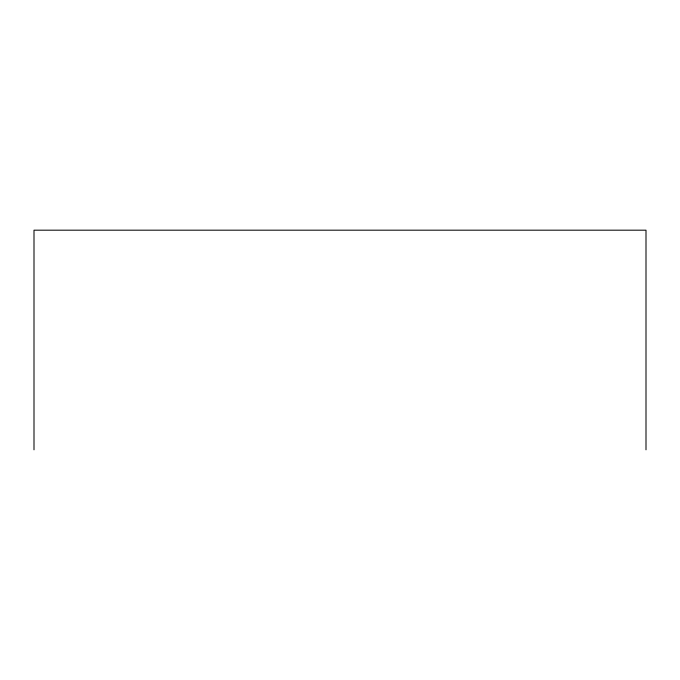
<?xml version="1.0" encoding="UTF-8"?>
<svg xmlns="http://www.w3.org/2000/svg" width="680" height="680" viewBox="0 0 680 680"><rect width="100%" height="100%" fill="white"/><g stroke="black" fill="none" stroke-linecap="round" stroke-linejoin="round"><path stroke-width="1.02" d="M646 449.82L646 230.18L34 230.18L34 449.82"/></g></svg>
